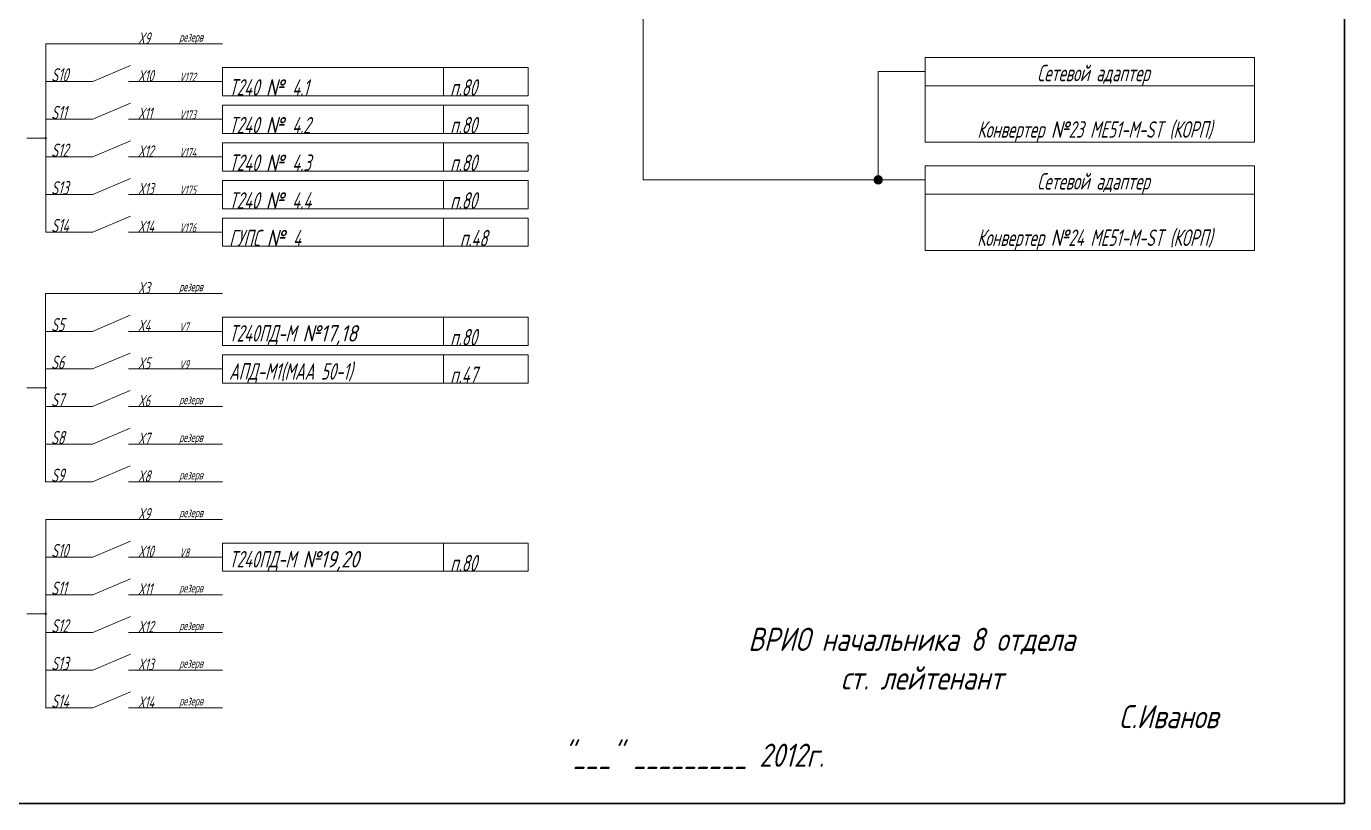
# Paper-space layout 'Main' of a CAD drawing. Extents: x 20 to 589, y 5 to 415.
# Drawn here: x 441 to 589, y 5 to 92.2 of the extents above; entities that cross this region are included whole.
import ezdxf

# ---------------------------------------------------------------- set-up
doc = ezdxf.new("R2010")
doc.units = 0
doc.header["$LTSCALE"] = 0.3
doc.layers.get('0').update_dxf_attribs({"linetype": 'CONTINUOUS', "lineweight": 15})
doc.layers.add('Format', color=7, linetype='CONTINUOUS', lineweight=30)
doc.layers.add('Text', color=242, linetype='CONTINUOUS', lineweight=15)
doc.styles.get("Standard").update_dxf_attribs({"font": 'isocpeur.ttf', "width": 0.8, "oblique": 15})

psp = doc.layouts.new('Main')

# ---------------------------------------------------------------- hatches: boundary and pattern name
h = psp.add_hatch(color=256)
edge = h.paths.add_edge_path()
edge.add_arc((443.21, 79.66), 0.0845, 0, 360)
h = psp.add_hatch(color=256)
edge = h.paths.add_edge_path()
edge.add_arc((536.65, 74.98), 0.528, 0, 360)
h = psp.add_hatch(color=256)
edge = h.paths.add_edge_path()
edge.add_arc((443.19, 51.65), 0.0845, 0, 360)
h = psp.add_hatch(color=256)
edge = h.paths.add_edge_path()
edge.add_arc((443.21, 26.3), 0.0845, 0, 360)

# ---------------------------------------------------------------- linework, layer by layer
for p, q in [((510.25, 74.98), (510.25, 177.41)), ((443.21, 86), (443.21, 90.22)), ((443.21, 90.22), (452.49, 90.22)), ((452.49, 90.22), (457.77, 90.22)), ((457.77, 90.22), (463.05, 90.22)), ((487.85, 87.58), (487.85, 84.42)), ((443.21, 81.78), (443.21, 86)), ((443.21, 86), (448.49, 86)), ((452.49, 86), (457.77, 86)), ((457.77, 86), (463.05, 86)), ((541.93, 87.12), (536.65, 87.12)), ((536.65, 87.12), (536.65, 74.98)), ((487.85, 83.36), (487.85, 80.19)), ((443.21, 77.55), (443.21, 81.78)), ((443.21, 81.78), (448.49, 81.78)), ((452.49, 81.78), (457.77, 81.78)), ((457.77, 81.78), (463.05, 81.78)), ((441.09, 79.66), (443.21, 79.66)), ((487.85, 79.14), (487.85, 75.97)), ((443.21, 73.33), (443.21, 77.55)), ((443.21, 77.55), (448.49, 77.55)), ((452.49, 77.55), (457.77, 77.55)), ((457.77, 77.55), (463.05, 77.55)), ((487.85, 74.91), (487.85, 71.74)), ((510.25, 74.98), (536.65, 74.98)), ((541.93, 74.98), (536.65, 74.98)), ((443.21, 73.33), (448.49, 73.33)), ((443.21, 69.1), (443.21, 73.33)), ((452.49, 73.33), (457.77, 73.33)), ((457.77, 73.33), (463.05, 73.33)), ((487.85, 70.69), (487.85, 67.52)), ((443.21, 69.1), (448.49, 69.1)), ((452.49, 69.1), (457.77, 69.1)), ((457.77, 69.1), (463.05, 69.1)), ((443.19, 57.98), (443.19, 62.21)), ((443.19, 62.21), (452.48, 62.21)), ((452.48, 62.21), (457.76, 62.21)), ((457.76, 62.21), (463.04, 62.21)), ((487.85, 59.57), (487.85, 56.4)), ((443.19, 53.76), (443.19, 57.98)), ((443.19, 57.98), (448.47, 57.98)), ((452.48, 57.98), (457.76, 57.98)), ((457.76, 57.98), (463.04, 57.98)), ((487.85, 55.34), (487.85, 52.18)), ((443.19, 49.54), (443.19, 53.76)), ((443.19, 53.76), (448.47, 53.76)), ((452.48, 53.76), (457.76, 53.76)), ((457.76, 53.76), (463.04, 53.76)), ((441.08, 51.65), (443.19, 51.65)), ((443.19, 45.31), (443.19, 49.54)), ((443.19, 49.54), (448.47, 49.54)), ((452.48, 49.54), (457.76, 49.54)), ((457.76, 49.54), (463.04, 49.54)), ((443.19, 45.31), (448.47, 45.31)), ((443.19, 41.09), (443.19, 45.31)), ((452.48, 45.31), (457.76, 45.31)), ((457.76, 45.31), (463.04, 45.31)), ((443.19, 41.09), (448.47, 41.09)), ((452.48, 41.09), (457.76, 41.09)), ((457.76, 41.09), (463.04, 41.09)), ((443.21, 32.64), (443.21, 36.86)), ((443.21, 36.86), (452.49, 36.86)), ((452.49, 36.86), (457.77, 36.86)), ((457.77, 36.86), (463.05, 36.86)), ((487.85, 34.22), (487.85, 31.06)), ((443.21, 28.42), (443.21, 32.64)), ((443.21, 32.64), (448.49, 32.64)), ((452.49, 32.64), (457.77, 32.64)), ((457.77, 32.64), (463.05, 32.64)), ((443.21, 24.19), (443.21, 28.42)), ((443.21, 28.42), (448.49, 28.42)), ((452.49, 28.42), (457.77, 28.42)), ((457.77, 28.42), (463.05, 28.42)), ((441.09, 26.3), (443.21, 26.3)), ((443.21, 19.97), (443.21, 24.19)), ((443.21, 24.19), (448.49, 24.19)), ((452.49, 24.19), (457.77, 24.19)), ((457.77, 24.19), (463.05, 24.19)), ((443.21, 19.97), (448.49, 19.97)), ((443.21, 15.74), (443.21, 19.97)), ((452.49, 19.97), (457.77, 19.97)), ((457.77, 19.97), (463.05, 19.97)), ((443.21, 15.74), (448.49, 15.74)), ((452.49, 15.74), (457.77, 15.74)), ((457.77, 15.74), (463.05, 15.74))]:
    psp.add_line(p, q)
at = {"lineweight": 15}
for p, q in [((448.49, 86), (452.71, 87.79)), ((448.49, 81.78), (452.71, 83.57)), ((448.49, 77.55), (452.71, 79.35)), ((448.49, 73.33), (452.71, 75.12)), ((448.49, 69.1), (452.71, 70.9)), ((448.47, 57.98), (452.7, 59.78)), ((448.47, 53.76), (452.7, 55.55)), ((448.47, 49.54), (452.7, 51.33)), ((448.47, 45.31), (452.7, 47.11)), ((448.47, 41.09), (452.7, 42.88)), ((448.49, 32.64), (452.71, 34.43)), ((448.49, 28.42), (452.71, 30.21)), ((448.49, 24.19), (452.71, 25.99)), ((448.49, 19.97), (452.71, 21.76)), ((448.49, 15.74), (452.71, 17.54))]:
    psp.add_line(p, q, dxfattribs=at)
for points in [[(463.03, 84.42), (497.35, 84.42), (497.35, 87.58), (463.03, 87.58)], [(541.93, 85.54), (578.89, 85.54), (578.89, 88.71), (541.93, 88.71)], [(541.93, 79.2), (578.89, 79.2), (578.89, 85.54), (541.93, 85.54)], [(463.03, 80.19), (497.35, 80.19), (497.35, 83.36), (463.03, 83.36)], [(463.03, 75.97), (497.35, 75.97), (497.35, 79.14), (463.03, 79.14)], [(541.93, 73.39), (578.89, 73.39), (578.89, 76.56), (541.93, 76.56)], [(463.03, 71.74), (497.35, 71.74), (497.35, 74.91), (463.03, 74.91)], [(541.93, 67.06), (578.89, 67.06), (578.89, 73.39), (541.93, 73.39)], [(463.03, 67.52), (497.35, 67.52), (497.35, 70.69), (463.03, 70.69)], [(463.03, 56.4), (497.35, 56.4), (497.35, 59.57), (463.03, 59.57)], [(463.03, 52.18), (497.35, 52.18), (497.35, 55.34), (463.03, 55.34)], [(463.03, 31.06), (497.35, 31.06), (497.35, 34.22), (463.03, 34.22)]]:
    psp.add_lwpolyline(points, close=True)
for centre in [(443.21, 79.66), (443.19, 51.65), (443.21, 26.3)]:
    psp.add_circle(centre, 0.0845)
at = {"layer": 'Format'}
for p in [(589, 415), (20, 5)]:
    psp.add_line(p, (589, 5), dxfattribs=at)

# ---------------------------------------------------------------- texts
for s, insert, char_height, width, attachment_point in [('{\\fGOST|b0|i0|c204|p34; \\fGOST|b0|i0|c0|p34; X\\fGOST|b0|i0|c204|p34;9}', (452.49, 90.22), 1.3, 17.2012, 7), ('{\\fGOST|b0|i0|c204|p34; резерв}', (457.77, 90.22), 1, 17.2012, 7), ('{\\fGOST|b0|i0|c204|p34; \\fGOST|b0|i0|c0|p34;S\\fGOST|b0|i0|c204|p34;10}', (443.21, 86), 1.5, 17.2012, 7), ('{\\fGOST|b0|i0|c204|p34; \\fGOST|b0|i0|c0|p34; X\\fGOST|b0|i0|c204|p34;10}', (452.49, 86), 1.3, 17.2012, 7), ('{\\fGOST|b0|i0|c204|p34; Сетевой адаптер}', (560.41, 85.54), 1.848, 36.96, 8), ('{\\fGOST|b0|i0|c204|p34; \\fGOST|b0|i0|c0|p34;V1\\fGOST|b0|i0|c204|p34;72}', (457.77, 86), 1, 17.2012, 7), ('{\\fGOST|b0|i0|c204|p34; Т240 }№ {\\fGOST|b0|i0|c204|p34;4.1}', (463.03, 84.42), 1.848, 17.2012, 7), ('{\\fGOST|b0|i0|c204|p34; п.80}', (487.85, 84.42), 1.848, 34.32, 7), ('{\\fGOST|b0|i0|c204|p34; \\fGOST|b0|i0|c0|p34;S\\fGOST|b0|i0|c204|p34;11}', (443.21, 81.78), 1.5, 17.2012, 7), ('{\\fGOST|b0|i0|c204|p34; \\fGOST|b0|i0|c0|p34; X\\fGOST|b0|i0|c204|p34;11}', (452.49, 81.78), 1.3, 17.2012, 7), ('{\\fGOST|b0|i0|c204|p34; \\fGOST|b0|i0|c0|p34;V1\\fGOST|b0|i0|c204|p34;73}', (457.77, 81.78), 1, 17.2012, 7), ('{\\fGOST|b0|i0|c204|p34; Т240 }№ {\\fGOST|b0|i0|c204|p34;4.2}', (463.03, 80.19), 1.848, 24.816, 7), ('{\\fGOST|b0|i0|c204|p34; п.80}', (487.85, 80.19), 1.848, 34.32, 7), ('\\pl1.056;{\\fGOST|b0|i0|c204|p34;Конвертер }№{\\fGOST|b0|i0|c204|p34;23 ME51-M-ST (КОРП)}', (560.41, 79.2), 1.848, 36.96, 8), ('{\\fGOST|b0|i0|c204|p34; \\fGOST|b0|i0|c0|p34;S\\fGOST|b0|i0|c204|p34;12}', (443.21, 77.55), 1.5, 17.2012, 7), ('{\\fGOST|b0|i0|c204|p34; \\fGOST|b0|i0|c0|p34; X\\fGOST|b0|i0|c204|p34;12}', (452.49, 77.55), 1.3, 17.2012, 7), ('{\\fGOST|b0|i0|c204|p34; \\fGOST|b0|i0|c0|p34;V1\\fGOST|b0|i0|c204|p34;74}', (457.77, 77.55), 1, 17.2012, 7), ('{\\fGOST|b0|i0|c204|p34; Т240 }№ {\\fGOST|b0|i0|c204|p34;4.3}', (463.04, 75.97), 1.848, 24.8034, 7), ('{\\fGOST|b0|i0|c204|p34; п.80}', (487.85, 75.97), 1.848, 34.32, 7), ('{\\fGOST|b0|i0|c204|p34; Сетевой адаптер}', (560.41, 73.39), 1.848, 36.96, 8), ('{\\fGOST|b0|i0|c204|p34; \\fGOST|b0|i0|c0|p34;S\\fGOST|b0|i0|c204|p34;13}', (443.21, 73.33), 1.5, 17.2012, 7), ('{\\fGOST|b0|i0|c204|p34; \\fGOST|b0|i0|c0|p34; X\\fGOST|b0|i0|c204|p34;13}', (452.49, 73.33), 1.3, 17.2012, 7), ('{\\fGOST|b0|i0|c204|p34; \\fGOST|b0|i0|c0|p34;V1\\fGOST|b0|i0|c204|p34;75}', (457.77, 73.33), 1, 17.2012, 7), ('{\\fGOST|b0|i0|c204|p34; Т240 }№ {\\fGOST|b0|i0|c204|p34;4.4}', (463.03, 71.74), 1.848, 24.816, 7), ('{\\fGOST|b0|i0|c204|p34; п.80}', (487.85, 71.74), 1.848, 34.32, 7), ('{\\fGOST|b0|i0|c204|p34; \\fGOST|b0|i0|c0|p34;S\\fGOST|b0|i0|c204|p34;14}', (443.21, 69.1), 1.5, 17.2012, 7), ('{\\fGOST|b0|i0|c204|p34; \\fGOST|b0|i0|c0|p34; X\\fGOST|b0|i0|c204|p34;14}', (452.49, 69.1), 1.3, 17.2012, 7), ('{\\fGOST|b0|i0|c204|p34; \\fGOST|b0|i0|c0|p34;V1\\fGOST|b0|i0|c204|p34;76}', (457.77, 69.1), 1, 17.2012, 7), ('\\pl1.056;{\\fGOST|b0|i0|c204|p34;Конвертер }№{\\fGOST|b0|i0|c204|p34;24 ME51-M-ST (КОРП)}', (560.41, 67.06), 1.848, 36.96, 8), ('{\\fGOST|b0|i0|c204|p34; ГУПС }№ {\\fGOST|b0|i0|c204|p34;4}', (463.03, 67.52), 1.848, 17.2012, 7), ('\\pl1.848,t1.848;{\\fGOST|b0|i0|c204|p34;п.48}', (487.85, 67.52), 1.848, 17.2012, 7), ('{\\fGOST|b0|i0|c204|p34; \\fGOST|b0|i0|c0|p34; X\\fGOST|b0|i0|c204|p34;3}', (452.48, 62.21), 1.3, 17.2012, 7), ('{\\fGOST|b0|i0|c204|p34; резерв}', (457.76, 62.21), 1, 17.2012, 7), ('{\\fGOST|b0|i0|c204|p34; \\fGOST|b0|i0|c0|p34;S\\fGOST|b0|i0|c204|p34;5}', (443.19, 57.98), 1.5, 17.2012, 7), ('{\\fGOST|b0|i0|c204|p34; \\fGOST|b0|i0|c0|p34; X\\fGOST|b0|i0|c204|p34;4}', (452.48, 57.98), 1.3, 17.2012, 7), ('{\\fGOST|b0|i0|c204|p34; \\fGOST|b0|i0|c0|p34;V\\fGOST|b0|i0|c204|p34;7}', (457.76, 57.98), 1, 17.2012, 7), ('{\\fGOST|b0|i0|c204|p34; Т240ПД-М }№17,18', (463.03, 56.4), 1.848, 34.32, 7), ('{\\fGOST|b0|i0|c204|p34; п.80}', (487.85, 56.4), 1.848, 34.32, 7), ('{\\fGOST|b0|i0|c204|p34; \\fGOST|b0|i0|c0|p34;S\\fGOST|b0|i0|c204|p34;6}', (443.19, 53.76), 1.5, 17.2012, 7), ('{\\fGOST|b0|i0|c204|p34; \\fGOST|b0|i0|c0|p34; X\\fGOST|b0|i0|c204|p34;5}', (452.48, 53.76), 1.3, 17.2012, 7), ('{\\fGOST|b0|i0|c204|p34; \\fGOST|b0|i0|c0|p34;V\\fGOST|b0|i0|c204|p34;9}', (457.76, 53.76), 1, 17.2012, 7), ('{\\fGOST|b0|i0|c204|p34; АПД-М1(МАА 50-1)}', (463.03, 52.18), 1.848, 24.816, 7), ('{\\fGOST|b0|i0|c204|p34; п.47}', (487.85, 52.18), 1.848, 34.32, 7), ('{\\fGOST|b0|i0|c204|p34; \\fGOST|b0|i0|c0|p34;S\\fGOST|b0|i0|c204|p34;7}', (443.19, 49.54), 1.5, 17.2012, 7), ('{\\fGOST|b0|i0|c204|p34; \\fGOST|b0|i0|c0|p34; X\\fGOST|b0|i0|c204|p34;6}', (452.48, 49.54), 1.3, 17.2012, 7), ('{\\fGOST|b0|i0|c204|p34; резерв}', (457.76, 49.54), 1, 17.2012, 7), ('{\\fGOST|b0|i0|c204|p34; \\fGOST|b0|i0|c0|p34;S\\fGOST|b0|i0|c204|p34;8}', (443.19, 45.31), 1.5, 17.2012, 7), ('{\\fGOST|b0|i0|c204|p34; \\fGOST|b0|i0|c0|p34; X\\fGOST|b0|i0|c204|p34;7}', (452.48, 45.31), 1.3, 17.2012, 7), ('{\\fGOST|b0|i0|c204|p34; резерв}', (457.76, 45.31), 1, 17.2012, 7), ('{\\fGOST|b0|i0|c204|p34; \\fGOST|b0|i0|c0|p34;S\\fGOST|b0|i0|c204|p34;9}', (443.19, 41.09), 1.5, 17.2012, 7), ('{\\fGOST|b0|i0|c204|p34; \\fGOST|b0|i0|c0|p34; X\\fGOST|b0|i0|c204|p34;8}', (452.48, 41.09), 1.3, 17.2012, 7), ('{\\fGOST|b0|i0|c204|p34; резерв}', (457.76, 41.09), 1, 17.2012, 7), ('{\\fGOST|b0|i0|c204|p34; \\fGOST|b0|i0|c0|p34; X\\fGOST|b0|i0|c204|p34;9}', (452.49, 36.86), 1.3, 17.2012, 7), ('{\\fGOST|b0|i0|c204|p34; резерв}', (457.77, 36.86), 1, 17.2012, 7), ('{\\fGOST|b0|i0|c204|p34; \\fGOST|b0|i0|c0|p34;S\\fGOST|b0|i0|c204|p34;10}', (443.21, 32.64), 1.5, 17.2012, 7), ('{\\fGOST|b0|i0|c204|p34; \\fGOST|b0|i0|c0|p34; X\\fGOST|b0|i0|c204|p34;10}', (452.49, 32.64), 1.3, 17.2012, 7), ('{\\fGOST|b0|i0|c204|p34; \\fGOST|b0|i0|c0|p34;V\\fGOST|b0|i0|c204|p34;8}', (457.77, 32.64), 1, 17.2012, 7), ('{\\fGOST|b0|i0|c204|p34; Т240ПД-М }№19,20', (463.03, 31.06), 1.848, 34.32, 7), ('{\\fGOST|b0|i0|c204|p34; п.80}', (487.85, 31.06), 1.848, 34.32, 7), ('{\\fGOST|b0|i0|c204|p34; \\fGOST|b0|i0|c0|p34;S\\fGOST|b0|i0|c204|p34;11}', (443.21, 28.42), 1.5, 17.2012, 7), ('{\\fGOST|b0|i0|c204|p34; \\fGOST|b0|i0|c0|p34; X\\fGOST|b0|i0|c204|p34;11}', (452.49, 28.42), 1.3, 17.2012, 7), ('{\\fGOST|b0|i0|c204|p34; резерв}', (457.77, 28.42), 1, 17.2012, 7), ('{\\fGOST|b0|i0|c204|p34; \\fGOST|b0|i0|c0|p34;S\\fGOST|b0|i0|c204|p34;12}', (443.21, 24.19), 1.5, 17.2012, 7), ('{\\fGOST|b0|i0|c204|p34; \\fGOST|b0|i0|c0|p34; X\\fGOST|b0|i0|c204|p34;12}', (452.49, 24.19), 1.3, 17.2012, 7), ('{\\fGOST|b0|i0|c204|p34; резерв}', (457.77, 24.19), 1, 17.2012, 7), ('{\\fGOST|b0|i0|c204|p34; \\fGOST|b0|i0|c0|p34;S\\fGOST|b0|i0|c204|p34;13}', (443.21, 19.97), 1.5, 17.2012, 7), ('{\\fGOST|b0|i0|c204|p34; \\fGOST|b0|i0|c0|p34; X\\fGOST|b0|i0|c204|p34;13}', (452.49, 19.97), 1.3, 17.2012, 7), ('{\\fGOST|b0|i0|c204|p34; резерв}', (457.77, 19.97), 1, 17.2012, 7), ('{\\fGOST|b0|i0|c204|p34; \\fGOST|b0|i0|c0|p34;S\\fGOST|b0|i0|c204|p34;14}', (443.21, 15.74), 1.5, 17.2012, 7), ('{\\fGOST|b0|i0|c204|p34; \\fGOST|b0|i0|c0|p34; X\\fGOST|b0|i0|c204|p34;14}', (452.49, 15.74), 1.3, 17.2012, 7), ('{\\fGOST|b0|i0|c204|p34; резерв}', (457.77, 15.74), 1, 17.2012, 7)]:
    psp.add_mtext(s, dxfattribs=dict(insert=insert, char_height=char_height, width=width, attachment_point=attachment_point))
at = {"layer": 'Text', "insert": (501.26, 24.73), "char_height": 2.6, "attachment_point": 1}
psp.add_mtext_dynamic_manual_height_columns('{\\C7;^I^IВРИО начальника 8 отдела\\P^I^I^Iст. лейтенант \\P^I^I^I^I^I^IС.Иванов\\P"___" _________ 2012г.^I}', width=141.3223, gutter_width=25, heights=[0], dxfattribs=at)

doc.saveas('drawing.dxf')
